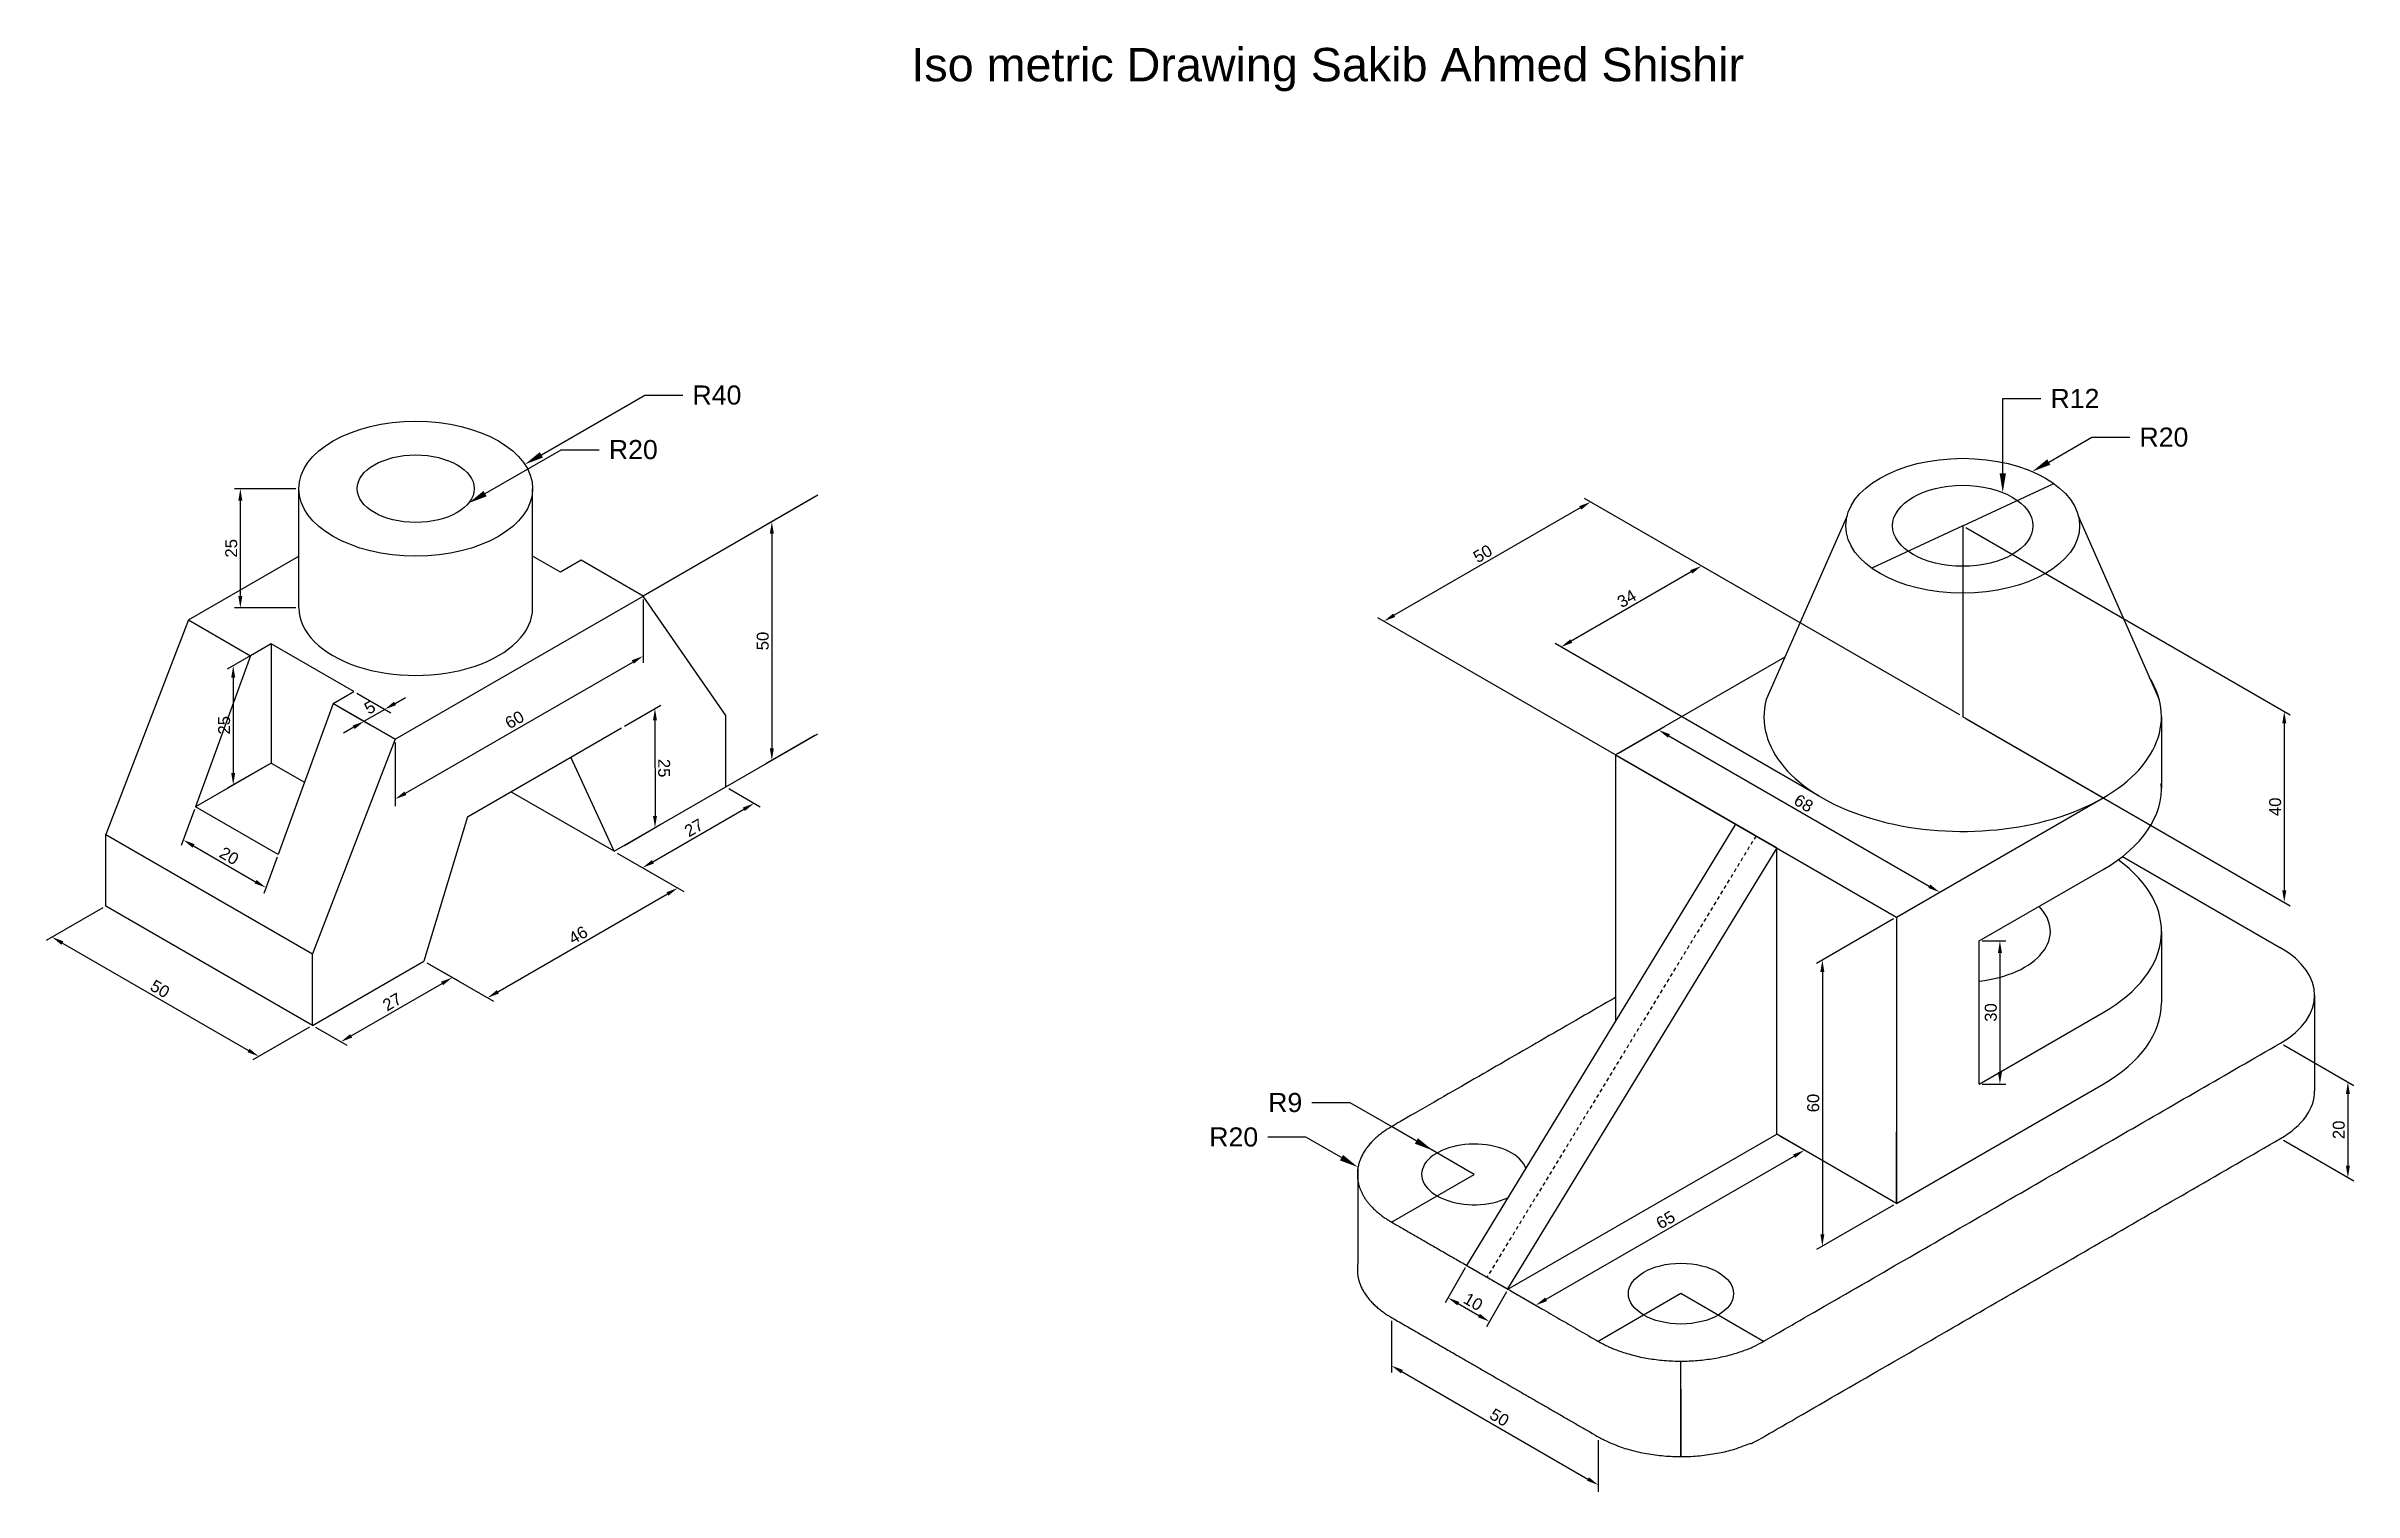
# Model space of a CAD drawing. Header units: millimetres. Extents: x 694 to 1177, y -296 to 7.
import ezdxf
from ezdxf import colors
from ezdxf.entities.mleader import LeaderData, LeaderLine
from ezdxf.math import Vec2, Vec3

# ---------------------------------------------------------------- set-up
doc = ezdxf.new("R2010")
doc.units = ezdxf.units.MM
doc.linetypes.add('JIS_02_0.7', pattern=[1.35, 0.75, -0.6])
doc.styles.get("Standard").update_dxf_attribs({"font": 'arial.ttf'})
doc.dimstyles.new('ISO-25', dxfattribs={"dimtxt": 2.5, "dimasz": 2.5, "dimexe": 1.25, "dimexo": 0.625, "dimtad": 1, "dimtxsty": 'Standard', "dimcen": 2.5, "dimadec": 0, "dimazin": 0, "dimtfac": 1, "dimtmove": 0, "dimatfit": 3, "dimfxl": 1, "dimarcsym": 0})

# ---------------------------------------------------------------- blocks, each defined once
blk = doc.blocks.new('*D1')
at = {"color": 0, "lineweight": -2, "transparency": 16777216}
for p, q in [((975.46, -260.56), (975.46, -271.37)), ((977.63, -271.18), (1016.6, -293.68)), ((1018.76, -285.56), (1018.76, -296.37))]:
    blk.add_line(p, q, dxfattribs=at)
at = {"color": 0, "transparency": 16777216}
for points in [[(977.84, -270.82), (977.42, -271.54), (975.46, -269.93)], [(1016.81, -293.32), (1016.39, -294.04), (1018.76, -294.93)]]:
    blk.add_solid(points, dxfattribs=at)
at = {"layer": 'Defpoints', "color": 0, "transparency": 16777216}
for p in [(975.46, -259.84), (1018.76, -284.84), (1018.76, -294.93)]:
    blk.add_point(p, dxfattribs=at)
at = {"color": 0, "transparency": 16777216, "insert": (998.06, -280.78), "char_height": 2.5, "attachment_point": 5, "rotation": 330}
blk.add_mtext('50', dxfattribs=at)
blk = doc.blocks.new('*D2')
at = {"color": 0, "lineweight": -2, "transparency": 16777216}
for p, q in [((1162.28, -202.7), (1177.05, -211.22)), ((1175.8, -213), (1175.8, -228)), ((1162.28, -222.7), (1177.05, -231.22))]:
    blk.add_line(p, q, dxfattribs=at)
at = {"color": 0, "transparency": 16777216}
for points in [[(1175.38, -213), (1176.22, -213), (1175.8, -210.5)], [(1175.38, -228), (1176.22, -228), (1175.8, -230.5)]]:
    blk.add_solid(points, dxfattribs=at)
at = {"layer": 'Defpoints', "color": 0, "transparency": 16777216}
for p in [(1161.66, -202.34), (1161.66, -222.34), (1175.8, -230.5)]:
    blk.add_point(p, dxfattribs=at)
at = {"color": 0, "transparency": 16777216, "insert": (1173.9, -220.5), "char_height": 2.5, "attachment_point": 5, "rotation": 90}
blk.add_mtext('20', dxfattribs=at)
blk = doc.blocks.new('*D3')
at = {"color": 0, "lineweight": -2, "transparency": 16777216}
for p, q in [((1080.63, -176.27), (1064.46, -185.61)), ((1065.71, -187.39), (1065.71, -242.39)), ((1080.63, -236.27), (1064.46, -245.61))]:
    blk.add_line(p, q, dxfattribs=at)
at = {"color": 0, "transparency": 16777216}
for points in [[(1065.29, -187.39), (1066.12, -187.39), (1065.71, -184.89)], [(1065.29, -242.39), (1066.12, -242.39), (1065.71, -244.89)]]:
    blk.add_solid(points, dxfattribs=at)
at = {"layer": 'Defpoints', "color": 0, "transparency": 16777216}
for p in [(1081.25, -175.91), (1081.25, -235.91), (1065.71, -244.89)]:
    blk.add_point(p, dxfattribs=at)
at = {"color": 0, "transparency": 16777216, "insert": (1063.8, -214.89), "char_height": 2.5, "attachment_point": 5, "rotation": 90}
blk.add_mtext('60', dxfattribs=at)
blk = doc.blocks.new('*D4')
at = {"color": 0, "lineweight": -2, "transparency": 16777216}
for p, q in [((1095.73, -94.27), (1163.72, -133.53)), ((1095.73, -134.27), (1163.72, -173.53)), ((1162.47, -135.31), (1162.47, -170.31))]:
    blk.add_line(p, q, dxfattribs=at)
at = {"color": 0, "transparency": 16777216}
for points in [[(1162.06, -135.31), (1162.89, -135.31), (1162.47, -132.81)], [(1162.06, -170.31), (1162.89, -170.31), (1162.47, -172.81)]]:
    blk.add_solid(points, dxfattribs=at)
at = {"layer": 'Defpoints', "color": 0, "transparency": 16777216}
for p in [(1095.11, -93.91), (1095.11, -133.91), (1162.47, -172.81)]:
    blk.add_point(p, dxfattribs=at)
at = {"color": 0, "transparency": 16777216, "insert": (1160.57, -152.81), "char_height": 2.5, "attachment_point": 5, "rotation": 90}
blk.add_mtext('40', dxfattribs=at)
blk = doc.blocks.new('*D5')
at = {"color": 0, "lineweight": -2, "transparency": 16777216}
for p, q in [((1099.2, -180.91), (1104.15, -180.91)), ((1102.9, -183.41), (1102.9, -208.41)), ((1099.2, -210.91), (1104.15, -210.91))]:
    blk.add_line(p, q, dxfattribs=at)
at = {"color": 0, "transparency": 16777216}
for points in [[(1102.49, -183.41), (1103.32, -183.41), (1102.9, -180.91)], [(1102.49, -208.41), (1103.32, -208.41), (1102.9, -210.91)]]:
    blk.add_solid(points, dxfattribs=at)
at = {"layer": 'Defpoints', "color": 0, "transparency": 16777216}
for p in [(1098.57, -180.91), (1098.57, -210.91), (1102.9, -210.91)]:
    blk.add_point(p, dxfattribs=at)
at = {"color": 0, "transparency": 16777216, "insert": (1101, -195.91), "char_height": 2.5, "attachment_point": 5, "rotation": 90}
blk.add_mtext('30', dxfattribs=at)
blk = doc.blocks.new('*D6')
at = {"color": 0, "lineweight": -2, "transparency": 16777216}
for p, q in [((990.87, -249.45), (986.65, -256.77)), ((999.53, -254.45), (995.31, -261.77)), ((989.44, -256.93), (993.77, -259.43))]:
    blk.add_line(p, q, dxfattribs=at)
at = {"color": 0, "transparency": 16777216}
for points in [[(989.65, -256.57), (989.23, -257.29), (987.28, -255.68)], [(993.98, -259.07), (993.56, -259.79), (995.94, -260.68)]]:
    blk.add_solid(points, dxfattribs=at)
at = {"layer": 'Defpoints', "color": 0, "transparency": 16777216}
for p in [(991.18, -248.91), (999.85, -253.91), (995.94, -260.68)]:
    blk.add_point(p, dxfattribs=at)
at = {"color": 0, "transparency": 16777216, "insert": (992.56, -256.54), "char_height": 2.5, "attachment_point": 5, "rotation": 330}
blk.add_mtext('10', dxfattribs=at)
blk = doc.blocks.new('*D7')
at = {"color": 0, "lineweight": -2, "transparency": 16777216}
for p, q in [((1056.76, -221.77), (1063.21, -225.49)), ((1007.83, -256.02), (1059.79, -226.02)), ((1000.47, -254.27), (1006.91, -257.99))]:
    blk.add_line(p, q, dxfattribs=at)
at = {"color": 0, "transparency": 16777216}
for points in [[(1059.58, -225.66), (1060, -226.38), (1061.96, -224.77)], [(1007.62, -255.66), (1008.04, -256.38), (1005.66, -257.27)]]:
    blk.add_solid(points, dxfattribs=at)
at = {"layer": 'Defpoints', "color": 0, "transparency": 16777216}
for p in [(1056.14, -221.41), (1061.96, -224.77), (999.85, -253.91)]:
    blk.add_point(p, dxfattribs=at)
at = {"color": 0, "transparency": 16777216, "insert": (1032.86, -239.38), "char_height": 2.5, "attachment_point": 5, "rotation": 30}
blk.add_mtext('65', dxfattribs=at)
blk = doc.blocks.new('*D8')
at = {"color": 0, "lineweight": -2, "transparency": 16777216}
for p, q in [((1038.23, -103.57), (1013.11, -118.07)), ((1094.48, -133.55), (1039.14, -101.6)), ((1065.04, -150.55), (1009.7, -118.6))]:
    blk.add_line(p, q, dxfattribs=at)
at = {"color": 0, "transparency": 16777216}
for points in [[(1038.02, -103.21), (1038.43, -103.93), (1040.39, -102.32)], [(1012.9, -117.71), (1013.32, -118.43), (1010.95, -119.32)]]:
    blk.add_solid(points, dxfattribs=at)
at = {"layer": 'Defpoints', "color": 0, "transparency": 16777216}
for p in [(1010.95, -119.32), (1095.11, -133.91), (1065.66, -150.91)]:
    blk.add_point(p, dxfattribs=at)
at = {"color": 0, "transparency": 16777216, "insert": (1024.72, -109.18), "char_height": 2.5, "attachment_point": 5, "rotation": 30}
blk.add_mtext('34', dxfattribs=at)
blk = doc.blocks.new('*D9')
at = {"color": 0, "lineweight": -2, "transparency": 16777216}
for p, q in [((1014.99, -90.16), (976.02, -112.66)), ((1094.48, -133.55), (1015.9, -88.18)), ((1051.18, -158.55), (972.6, -113.18))]:
    blk.add_line(p, q, dxfattribs=at)
at = {"color": 0, "transparency": 16777216}
for points in [[(1014.78, -89.79), (1015.2, -90.52), (1017.15, -88.91)], [(975.81, -112.29), (976.22, -113.02), (973.85, -113.91)]]:
    blk.add_solid(points, dxfattribs=at)
at = {"layer": 'Defpoints', "color": 0, "transparency": 16777216}
for p in [(973.85, -113.91), (1095.11, -133.91), (1051.81, -158.91)]:
    blk.add_point(p, dxfattribs=at)
at = {"color": 0, "transparency": 16777216, "insert": (994.55, -99.76), "char_height": 2.5, "attachment_point": 5, "rotation": 30}
blk.add_mtext('50', dxfattribs=at)
blk = doc.blocks.new('*D10')
at = {"color": 0, "lineweight": -2, "transparency": 16777216}
for p, q in [((1022.99, -141.55), (1032.64, -135.98)), ((1033.56, -137.95), (1088.11, -169.45)), ((1081.88, -175.55), (1091.53, -169.98))]:
    blk.add_line(p, q, dxfattribs=at)
at = {"color": 0, "transparency": 16777216}
for points in [[(1033.76, -137.59), (1033.35, -138.31), (1031.39, -136.7)], [(1088.32, -169.09), (1087.91, -169.81), (1090.28, -170.7)]]:
    blk.add_solid(points, dxfattribs=at)
at = {"layer": 'Defpoints', "color": 0, "transparency": 16777216}
for p in [(1022.36, -141.91), (1090.28, -170.7), (1081.25, -175.91)]:
    blk.add_point(p, dxfattribs=at)
at = {"color": 0, "transparency": 16777216, "insert": (1061.79, -152.05), "char_height": 2.5, "attachment_point": 5, "rotation": 330}
blk.add_mtext('68', dxfattribs=at)
blk = doc.blocks.new('*D11')
at = {"color": 0, "lineweight": -2, "transparency": 16777216}
for p, q in [((836.6, -149), (843.18, -152.79)), ((820.71, -164.32), (839.76, -153.32)), ((813.22, -162.5), (819.79, -166.29))]:
    blk.add_line(p, q, dxfattribs=at)
at = {"color": 0, "transparency": 16777216}
for points in [[(839.55, -152.96), (839.97, -153.68), (841.93, -152.07)], [(820.5, -163.96), (820.92, -164.68), (818.54, -165.57)]]:
    blk.add_solid(points, dxfattribs=at)
at = {"layer": 'Defpoints', "color": 0, "transparency": 16777216}
for p in [(835.98, -148.63), (841.93, -152.07), (812.59, -162.13)]:
    blk.add_point(p, dxfattribs=at)
at = {"color": 0, "transparency": 16777216, "insert": (829.29, -157.19), "char_height": 2.5, "attachment_point": 5, "rotation": 30}
blk.add_mtext('27', dxfattribs=at)
blk = doc.blocks.new('*D12')
at = {"color": 0, "lineweight": -2, "transparency": 16777216}
for p, q in [((813.22, -162.5), (827.16, -170.55)), ((788.24, -191.57), (823.75, -171.07)), ((773.38, -185.5), (787.32, -193.55))]:
    blk.add_line(p, q, dxfattribs=at)
at = {"color": 0, "transparency": 16777216}
for points in [[(823.54, -170.71), (823.95, -171.44), (825.91, -169.82)], [(788.03, -191.21), (788.45, -191.94), (786.07, -192.82)]]:
    blk.add_solid(points, dxfattribs=at)
at = {"layer": 'Defpoints', "color": 0, "transparency": 16777216}
for p in [(812.59, -162.13), (825.91, -169.82), (772.76, -185.13)]:
    blk.add_point(p, dxfattribs=at)
at = {"color": 0, "transparency": 16777216, "insert": (805.04, -179.68), "char_height": 2.5, "attachment_point": 5, "rotation": 30}
blk.add_mtext('46', dxfattribs=at)
blk = doc.blocks.new('*D13')
at = {"color": 0, "lineweight": -2, "transparency": 16777216}
for p, q in [((773.38, -185.5), (779.96, -189.29)), ((757.49, -200.82), (776.54, -189.82)), ((750, -199), (756.57, -202.79))]:
    blk.add_line(p, q, dxfattribs=at)
at = {"color": 0, "transparency": 16777216}
for points in [[(776.33, -189.46), (776.75, -190.18), (778.71, -188.57)], [(757.28, -200.46), (757.7, -201.18), (755.32, -202.07)]]:
    blk.add_solid(points, dxfattribs=at)
at = {"layer": 'Defpoints', "color": 0, "transparency": 16777216}
for p in [(772.76, -185.13), (778.71, -188.57), (749.37, -198.63)]:
    blk.add_point(p, dxfattribs=at)
at = {"color": 0, "transparency": 16777216, "insert": (766.07, -193.69), "char_height": 2.5, "attachment_point": 5, "rotation": 30}
blk.add_mtext('27', dxfattribs=at)
blk = doc.blocks.new('*D14')
at = {"color": 0, "lineweight": -2, "transparency": 16777216}
for p, q in [((705.45, -174), (693.6, -180.84)), ((697.01, -181.36), (735.98, -203.86)), ((748.75, -199), (736.9, -205.84))]:
    blk.add_line(p, q, dxfattribs=at)
at = {"color": 0, "transparency": 16777216}
for points in [[(697.22, -181), (696.8, -181.73), (694.85, -180.11)], [(736.19, -203.5), (735.78, -204.23), (738.15, -205.11)]]:
    blk.add_solid(points, dxfattribs=at)
at = {"layer": 'Defpoints', "color": 0, "transparency": 16777216}
for p in [(706.07, -173.63), (749.37, -198.63), (738.15, -205.11)]:
    blk.add_point(p, dxfattribs=at)
at = {"color": 0, "transparency": 16777216, "insert": (717.45, -190.97), "char_height": 2.5, "attachment_point": 5, "rotation": 330}
blk.add_mtext('50', dxfattribs=at)
blk = doc.blocks.new('*D15')
at = {"color": 0, "lineweight": -2, "transparency": 16777216}
for p, q in [((724.65, -153.38), (721.89, -160.94)), ((724.49, -161), (737.48, -168.5)), ((741.97, -163.38), (739.21, -170.94))]:
    blk.add_line(p, q, dxfattribs=at)
at = {"color": 0, "transparency": 16777216}
for points in [[(724.7, -160.64), (724.28, -161.36), (722.33, -159.75)], [(737.69, -168.14), (737.27, -168.86), (739.65, -169.75)]]:
    blk.add_solid(points, dxfattribs=at)
at = {"layer": 'Defpoints', "color": 0, "transparency": 16777216}
for p in [(724.86, -152.79), (742.18, -162.79), (739.65, -169.75)]:
    blk.add_point(p, dxfattribs=at)
at = {"color": 0, "transparency": 16777216, "insert": (731.94, -163.1), "char_height": 2.5, "attachment_point": 5, "rotation": 330}
blk.add_mtext('20', dxfattribs=at)
blk = doc.blocks.new('*D16')
at = {"color": 0, "lineweight": -2, "transparency": 16777216}
for p, q in [((740.09, -119), (731.54, -123.93)), ((732.79, -125.71), (732.79, -145.71)), ((740.09, -144), (731.54, -148.93))]:
    blk.add_line(p, q, dxfattribs=at)
at = {"color": 0, "transparency": 16777216}
for points in [[(732.37, -125.71), (733.2, -125.71), (732.79, -123.21)], [(732.37, -145.71), (733.2, -145.71), (732.79, -148.21)]]:
    blk.add_solid(points, dxfattribs=at)
at = {"layer": 'Defpoints', "color": 0, "transparency": 16777216}
for p in [(740.71, -118.63), (740.71, -143.63), (732.79, -148.21)]:
    blk.add_point(p, dxfattribs=at)
at = {"color": 0, "transparency": 16777216, "insert": (730.89, -135.71), "char_height": 2.5, "attachment_point": 5, "rotation": 90}
blk.add_mtext('25', dxfattribs=at)
blk = doc.blocks.new('*D17')
at = {"color": 0, "lineweight": -2, "transparency": 16777216}
for p, q in [((758.66, -129), (765.78, -133.11)), ((766.69, -131.13), (768.86, -129.88)), ((754.33, -131.5), (761.45, -135.61)), ((764.53, -132.38), (760.2, -134.88)), ((758.03, -136.13), (755.87, -137.38))]:
    blk.add_line(p, q, dxfattribs=at)
at = {"color": 0, "transparency": 16777216}
for points in [[(757.82, -135.77), (758.24, -136.5), (760.2, -134.88)], [(766.48, -130.77), (766.9, -131.5), (764.53, -132.38)]]:
    blk.add_solid(points, dxfattribs=at)
at = {"layer": 'Defpoints', "color": 0, "transparency": 16777216}
for p in [(758.03, -128.63), (753.7, -131.13), (760.2, -134.88)]:
    blk.add_point(p, dxfattribs=at)
at = {"color": 0, "transparency": 16777216, "insert": (761.41, -131.99), "char_height": 2.5, "attachment_point": 5, "rotation": 30}
blk.add_mtext('5', dxfattribs=at)
blk = doc.blocks.new('*D18')
at = {"color": 0, "lineweight": -2, "transparency": 16777216}
for p, q in [((818.65, -109.36), (818.65, -122.65)), ((768.86, -149.96), (816.49, -122.46)), ((766.69, -139.36), (766.69, -152.65))]:
    blk.add_line(p, q, dxfattribs=at)
at = {"color": 0, "transparency": 16777216}
for points in [[(816.28, -122.1), (816.7, -122.82), (818.65, -121.21)], [(768.65, -149.6), (769.07, -150.32), (766.69, -151.21)]]:
    blk.add_solid(points, dxfattribs=at)
at = {"layer": 'Defpoints', "color": 0, "transparency": 16777216}
for p in [(818.65, -108.63), (818.65, -121.21), (766.69, -138.63)]:
    blk.add_point(p, dxfattribs=at)
at = {"color": 0, "transparency": 16777216, "insert": (791.72, -134.56), "char_height": 2.5, "attachment_point": 5, "rotation": 30}
blk.add_mtext('60', dxfattribs=at)
blk = doc.blocks.new('*D19')
at = {"color": 0, "lineweight": -2, "transparency": 16777216}
for p, q in [((745.9, -86.13), (733.03, -86.13)), ((734.28, -108.63), (734.28, -88.63)), ((745.9, -111.13), (733.03, -111.13))]:
    blk.add_line(p, q, dxfattribs=at)
at = {"color": 0, "transparency": 16777216}
for points in [[(733.86, -88.63), (734.7, -88.63), (734.28, -86.13)], [(733.86, -108.63), (734.7, -108.63), (734.28, -111.13)]]:
    blk.add_solid(points, dxfattribs=at)
at = {"layer": 'Defpoints', "color": 0, "transparency": 16777216}
for p in [(734.28, -86.13), (746.53, -86.13), (746.53, -111.13)]:
    blk.add_point(p, dxfattribs=at)
at = {"color": 0, "transparency": 16777216, "insert": (732.38, -98.63), "char_height": 2.5, "attachment_point": 5, "rotation": 90}
blk.add_mtext('25', dxfattribs=at)
blk = doc.blocks.new('*D20')
at = {"color": 0, "lineweight": -2, "transparency": 16777216}
for p, q in [((814.74, -135.9), (822.39, -131.48)), ((821.14, -134.7), (821.15, -154.7)), ((814.74, -160.9), (822.4, -156.47))]:
    blk.add_line(p, q, dxfattribs=at)
at = {"color": 0, "transparency": 16777216}
for points in [[(821.56, -134.7), (820.73, -134.7), (821.14, -132.2)], [(821.56, -154.7), (820.73, -154.7), (821.15, -157.2)]]:
    blk.add_solid(points, dxfattribs=at)
at = {"layer": 'Defpoints', "color": 0, "transparency": 16777216}
for p in [(814.11, -136.26), (821.15, -157.2), (814.11, -161.26)]:
    blk.add_point(p, dxfattribs=at)
at = {"color": 0, "transparency": 16777216, "insert": (823.05, -144.7), "char_height": 2.5, "attachment_point": 5, "rotation": 270.002}
blk.add_mtext('25', dxfattribs=at)
blk = doc.blocks.new('*D21')
at = {"color": 0, "lineweight": -2, "transparency": 16777216}
for p, q in [((854.66, -87.85), (844.38, -93.78)), ((845.63, -95.56), (845.63, -140.56)), ((854.66, -137.85), (844.38, -143.78))]:
    blk.add_line(p, q, dxfattribs=at)
at = {"color": 0, "transparency": 16777216}
for points in [[(845.21, -95.56), (846.04, -95.56), (845.63, -93.06)], [(845.21, -140.56), (846.04, -140.56), (845.63, -143.06)]]:
    blk.add_solid(points, dxfattribs=at)
at = {"layer": 'Defpoints', "color": 0, "transparency": 16777216}
for p in [(855.28, -87.49), (855.28, -137.49), (845.63, -143.06)]:
    blk.add_point(p, dxfattribs=at)
at = {"color": 0, "transparency": 16777216, "insert": (843.73, -118.06), "char_height": 2.5, "attachment_point": 5, "rotation": 90}
blk.add_mtext('50', dxfattribs=at)

msp = doc.modelspace()

# ---------------------------------------------------------------- linework, layer by layer
for p, q in [((746.528, -111.135), (746.528, -86.135)), ((795.518, -111.135), (795.518, -86.135)), ((1095.108, -93.913), (1114.164, -85.027)), ((855.281, -87.489), (818.655, -108.635)), ((1070.89, -91.794), (1053.937, -130.311)), ((1119.326, -91.794), (1136.279, -130.311)), ((1095.108, -93.913), (1076.052, -102.799)), ((1095.108, -93.913), (1095.108, -133.913)), ((723.392, -113.635), (746.528, -100.277)), ((801.334, -103.635), (795.518, -100.277)), ((805.664, -101.135), (801.334, -103.635)), ((818.655, -108.635), (805.664, -101.135)), ((818.655, -108.635), (805.664, -101.135)), ((766.693, -138.635), (818.655, -108.635)), ((835.975, -133.635), (818.655, -108.635)), ((723.392, -113.635), (706.071, -158.635)), ((723.392, -113.635), (736.382, -121.135)), ((740.712, -118.635), (736.382, -121.135)), ((758.033, -128.635), (740.712, -118.635)), ((740.712, -118.635), (740.712, -143.635)), ((736.382, -121.135), (724.862, -152.786)), ((1057.848, -121.425), (1022.362, -141.913)), ((753.703, -131.135), (758.033, -128.635)), ((753.703, -131.135), (742.183, -162.786)), ((766.693, -138.635), (753.703, -131.135)), ((753.703, -131.135), (766.693, -138.635)), ((835.975, -148.635), (835.975, -133.635)), ((1124.553, -150.913), (1095.108, -133.913)), ((1136.749, -133.913), (1136.749, -148.913)), ((766.693, -138.635), (749.373, -183.635)), ((803.499, -142.385), (814.113, -136.256)), ((835.975, -148.635), (855.281, -137.489)), ((740.712, -143.635), (724.862, -152.786)), ((740.712, -143.635), (747.687, -147.662)), ((781.849, -154.885), (803.499, -142.385)), ((812.592, -162.135), (803.499, -142.385)), ((1022.362, -141.913), (1081.252, -175.913)), ((1022.362, -141.913), (1022.362, -197.682)), ((812.592, -162.135), (790.942, -149.635)), ((812.592, -162.135), (835.975, -148.635)), ((1136.749, -147.955), (1136.717, -147.973)), ((742.183, -162.786), (724.862, -152.786)), ((1081.252, -175.913), (1124.553, -150.913)), ((706.071, -173.635), (706.071, -158.635)), ((706.071, -158.635), (749.373, -183.635)), ((781.849, -154.885), (772.755, -185.135)), ((1047.477, -156.413), (991.185, -248.913)), ((1056.137, -161.413), (1047.477, -156.413)), ((1056.137, -161.413), (999.711, -253.836)), ((1056.137, -221.413), (1056.137, -161.413)), ((1128.563, -163.228), (1161.658, -182.336)), ((1098.572, -180.913), (1124.553, -165.913)), ((749.373, -198.635), (706.071, -173.635)), ((1081.252, -175.913), (1081.252, -235.913)), ((749.373, -198.635), (749.373, -183.635)), ((1098.572, -210.913), (1098.572, -180.913)), ((1136.749, -178.913), (1136.749, -193.913)), ((749.373, -198.635), (772.755, -185.135)), ((1168.832, -192.336), (1168.832, -212.336)), ((1098.572, -210.913), (1124.553, -195.913)), ((1081.252, -235.913), (1124.553, -210.913)), ((992.783, -229.836), (975.463, -219.836)), ((999.845, -253.913), (1056.137, -221.413)), ((1081.252, -235.913), (1056.137, -221.413)), ((1081.252, -235.913), (1081.252, -220.913)), ((968.427, -248.33), (968.427, -228.33)), ((975.463, -239.836), (992.783, -229.836)), ((991.185, -248.913), (999.845, -253.913)), ((991.185, -248.913), (999.711, -253.836)), ((1036.084, -254.836), (1018.764, -264.836)), ((1053.405, -264.836), (1036.084, -254.836)), ((1036.084, -288.978), (1036.084, -268.978)), ((1036.084, -274.836), (1036.084, -288.978))]:
    msp.add_line(p, q)
at = {"linetype": 'JIS_02_0.7'}
msp.add_line((1051.807, -158.913), (995.448, -251.375), dxfattribs=at)
for centre, major_axis in [((771.023, -86.135), (-24.495, 0)), ((771.023, -86.135), (-12.247, 0)), ((1095.108, -93.913), (-24.495, 0)), ((1095.108, -93.913), (-14.697, 0)), ((1036.084, -254.836), (-11.023, 0))]:
    msp.add_ellipse(centre, major_axis=major_axis, ratio=0.5773503)
for centre, major_axis, start_param, end_param in [((771.023, -111.135), (-24.495, 0), 6.2831853, 9.424778), ((1095.108, -133.913), (-41.641, 0), 6.1327947, 9.7720857), ((1095.108, -148.913), (-41.641, 0), 8.6393798, 9.4654803), ((1095.108, -178.913), (-41.641, 0), 8.6393798, 10.0985239), ((1095.108, -178.913), (-18.371, 0), 8.0436791, 9.9402433), ((1144.338, -192.336), (-24.495, 0), 5.0273638, 5.0327189), ((1144.338, -192.336), (-24.495, 0), 2.3561945, 3.9269908), ((1095.108, -193.913), (-41.641, 0), 8.6393798, 9.424778), ((1144.338, -212.336), (-24.495, 0), 2.3561945, 3.1415927), ((992.783, -229.836), (-11.023, 0), 3.3452888, 8.5453254)]:
    msp.add_ellipse(centre, major_axis=major_axis, ratio=0.5773503, start_param=start_param, end_param=end_param)
msp.add_open_spline([(1136.749, -147.955), (1136.732, -147.945), (1136.715, -147.935)], degree=2)
for points, weights, knots in [([(1022.362, -192.759), (998.912, -206.297), (975.463, -219.836), (958.142, -229.836), (975.463, -239.836), (997.113, -252.336), (1018.764, -264.836), (1036.084, -274.836), (1053.405, -264.836), (1107.532, -233.586), (1161.658, -202.336)], [1, 1, 1, 0.707106781187, 1, 1, 1, 0.707106781187, 1, 1, 1], [0.6265207, 0.6265207, 0.6265207, 1, 1, 2.5707963, 2.5707963, 3.5707963, 3.5707963, 5.1415927, 5.1415927, 6.0036616, 6.0036616, 6.0036616]), ([(968.427, -248.33), (967.18, -255.054), (975.463, -259.836), (997.113, -272.336), (1018.764, -284.836), (1036.084, -294.836), (1053.405, -284.836), (1107.532, -253.586), (1161.658, -222.336)], [0.855986258578, 0.834677870269, 1, 1, 1, 0.707106781187, 1, 1, 1], [1.6841681, 1.6841681, 1.6841681, 2.5707963, 2.5707963, 3.5707963, 3.5707963, 5.1415927, 5.1415927, 6.0036616, 6.0036616, 6.0036616])]:
    msp.add_rational_spline(points, weights, degree=2, knots=knots)

# ---------------------------------------------------------------- texts
msp.add_text('Iso metric Drawing Sakib Ahmed Shishir', height=7, dxfattribs=at).set_placement((874.859, -0.759))

# ---------------------------------------------------------------- dimensions: what is measured, and where the dimension line sits
for p1, p2, distance, picture, middle in [((746.528, -111.135), (746.528, -86.135), 12.247, '*D19', (732.38, -98.635)), ((855.281, -87.489), (855.281, -137.489), -9.653, '*D21', (843.726, -118.062)), ((1095.108, -133.913), (1051.807, -158.913), -77.955, '*D9', (994.551, -99.759)), ((1095.108, -93.913), (1095.108, -133.913), 67.365, '*D4', (1160.571, -152.806)), ((1095.108, -133.913), (1065.663, -150.913), -54.716, '*D8', (1024.718, -109.175)), ((766.693, -138.635), (818.655, -108.635), -10.889, '*D18', (791.723, -134.561)), ((740.712, -118.635), (740.712, -143.635), -7.925, '*D16', (730.886, -135.71)), ((758.033, -128.635), (753.703, -131.135), 6.495, '*D17', (761.415, -131.992)), ((814.113, -136.256), (814.114, -161.256), 7.032, '*D20', (823.047, -144.697)), ((1022.362, -141.913), (1081.252, -175.913), 9.028, '*D10', (1061.786, -152.054)), ((812.592, -162.135), (835.975, -148.635), -5.951, '*D11', (829.294, -157.192)), ((724.862, -152.786), (742.183, -162.786), -7.3, '*D15', (731.938, -163.104)), ((772.755, -185.135), (812.592, -162.135), -13.319, '*D12', (805.042, -179.678)), ((706.071, -173.635), (749.373, -198.635), -11.223, '*D14', (717.449, -190.968)), ((1081.252, -175.913), (1081.252, -235.913), -15.546, '*D3', (1063.804, -214.889)), ((1098.572, -180.913), (1098.572, -210.913), 4.33, '*D5', (1101, -195.913)), ((749.373, -198.635), (772.755, -185.135), -5.951, '*D13', (766.075, -193.692)), ((1161.658, -202.336), (1161.658, -222.336), 14.141, '*D2', (1173.898, -220.5)), ((999.845, -253.913), (1056.137, -221.413), -5.818, '*D7', (1032.859, -239.376)), ((991.185, -248.913), (999.845, -253.913), -7.817, '*D6', (992.557, -256.536)), ((975.463, -259.836), (1018.764, -284.836), -8.742, '*D1', (998.064, -280.784))]:
    dim = msp.add_aligned_dim(p1=p1, p2=p2, distance=distance, dimstyle='ISO-25')
    dim.commit()
    dim.dimension.update_dxf_attribs({"geometry": picture, "text_midpoint": middle})

# ---------------------------------------------------------------- leaders
ml = msp.add_multileader_mtext('Standard')
ml.set_content('R40', color=256)
ml.set_leader_properties()
ml.build(insert=Vec2(0, 0))
ctx = ml.context
ctx.base_point, ctx.plane_origin = Vec3(826.998, -66.54), Vec3(793.876, -81.044)
notes = []
notes.append((ctx, [(0, (1, 1, 0), (818.998, -66.54), (1, 0), 8, [(0, [(793.876, -81.044)], 0, [])])]))
ctx.mtext.insert, ctx.mtext.flow_direction = Vec3(828.998, -64.506), 5
ml = msp.add_multileader_mtext('Standard')
ml.set_content('R12', color=256)
ml.set_leader_properties()
ml.build(insert=Vec2(0, 0))
ctx = ml.context
ctx.base_point, ctx.plane_origin = Vec3(1111.5, -67.223), Vec3(1103.5, -86.947)
notes.append((ctx, [(0, (1, 1, 0), (1103.5, -67.223), (1, 0), 8, [(0, [(1103.5, -86.947)], 0, [])])]))
ctx.mtext.insert, ctx.mtext.flow_direction = Vec3(1113.5, -65.223), 5
ml = msp.add_multileader_mtext('Standard')
ml.set_content('R20', color=256)
ml.set_leader_properties()
ml.build(insert=Vec2(0, 0))
ctx = ml.context
ctx.base_point, ctx.plane_origin = Vec3(809.48, -77.967), Vec3(782.093, -89.159)
notes.append((ctx, [(0, (1, 1, 0), (801.48, -77.967), (1, 0), 8, [(0, [(782.093, -89.159)], 0, [])])]))
ctx.mtext.insert, ctx.mtext.flow_direction = Vec3(811.48, -75.933), 5
ml = msp.add_multileader_mtext('Standard')
ml.set_content('R20', color=256)
ml.set_leader_properties()
ml.build(insert=Vec2(0, 0))
ctx = ml.context
ctx.base_point, ctx.plane_origin = Vec3(1130.134, -75.352), Vec3(1109.676, -82.544)
notes.append((ctx, [(0, (1, 1, 0), (1122.134, -75.352), (1, 0), 8, [(0, [(1109.676, -82.544)], 0, [])])]))
ctx.mtext.insert, ctx.mtext.flow_direction = Vec3(1132.134, -73.318), 5
ml = msp.add_multileader_mtext('Standard')
ml.set_content('R9', color=256)
ml.set_leader_properties()
ml.build(insert=Vec2(0, 0))
ctx = ml.context
ctx.base_point, ctx.plane_origin = Vec3(948.298, -214.809), Vec3(984.123, -224.836)
ctx.text_align_type = 2
notes.append((ctx, [(0, (1, 1, 0), (966.756, -214.809), (-1, 0), 8, [(0, [(984.123, -224.836)], 0, [])])]))
ctx.mtext.insert, ctx.mtext.alignment, ctx.mtext.flow_direction = Vec3(956.756, -212.775), 3, 5
ml = msp.add_multileader_mtext('Standard')
ml.set_content('R20', color=256)
ml.set_leader_properties()
ml.build(insert=Vec2(0, 0))
ctx = ml.context
ctx.base_point, ctx.plane_origin = Vec3(935.968, -222.029), Vec3(968.427, -228.33)
ctx.text_align_type = 2
notes.append((ctx, [(0, (1, 1, 0), (957.513, -222.029), (-1, 0), 8, [(0, [(968.427, -228.33)], 0, [])])]))
ctx.mtext.insert, ctx.mtext.alignment, ctx.mtext.flow_direction = Vec3(947.513, -219.994), 3, 5
for ctx, leaders in notes:
    for number, flags, end, landing, length, lines in leaders:
        leader = LeaderData()
        leader.index, (leader.has_last_leader_line, leader.has_dogleg_vector, leader.attachment_direction) = number, flags
        leader.last_leader_point, leader.dogleg_vector, leader.dogleg_length = Vec3(end), Vec3(landing), length
        for number, points, colour, breaks in lines:
            line = LeaderLine()
            line.index, line.vertices, line.color, line.breaks = number, Vec3.list(points), colors.encode_raw_color(colour), breaks
            leader.lines.append(line)
        ctx.leaders.append(leader)

doc.saveas('drawing.dxf')
